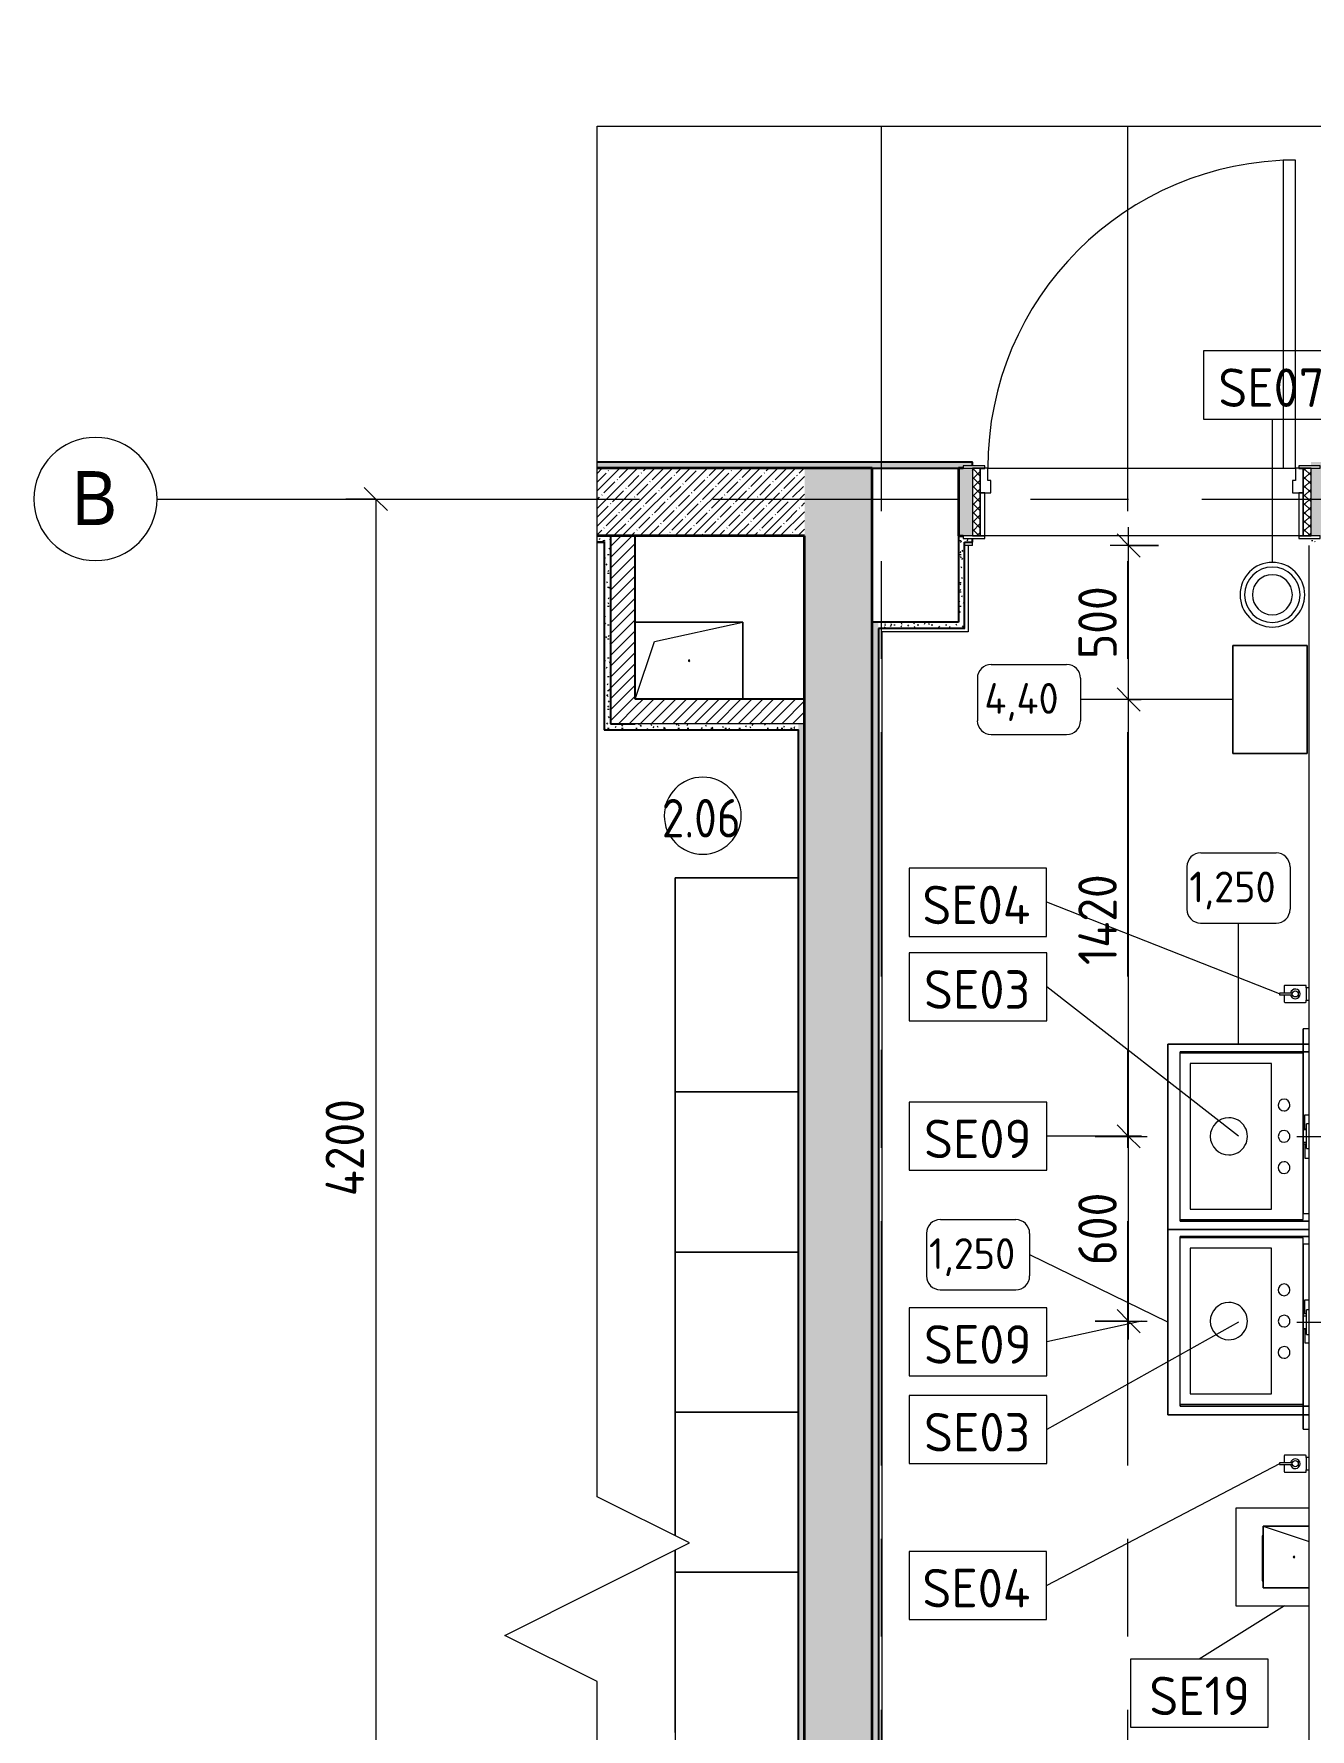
# Model space of a CAD drawing. Header units: millimetres. Extents: x 11693 to 241752, y -8553 to 29926.
# Drawn here: x 55436 to 59582, y 3806 to 9310 of the extents above; entities that cross this region are included whole.
import ezdxf

# ---------------------------------------------------------------- set-up
doc = ezdxf.new("R2010")
doc.units = ezdxf.units.MM
doc.linetypes.add('Осевая', pattern=[1587.5, 317.5, -238.125, 793.75, -238.125])
for name, color, linetype, lineweight in [('A-ANNO-DIMS', 7, 'Continuous', 9), ('A-ANNO-DIMS-50', 7, 'Continuous', 9), ('A-AREA-IDEN', 7, 'Continuous', 9), ('A-DETL-GENF', 7, 'Continuous', 9), ('A-DOOR', 7, 'Continuous', 9), ('A-DOOR-1', 7, 'Continuous', 15), ('A-DOOR-FRAM', 7, 'Continuous', 15), ('A-DOOR-FRAM-1', 7, 'Continuous', 9), ('A-GENM', 7, 'Continuous', 9), ('A-WALL-2', 7, 'Continuous', 9), ('I-FURN', 7, 'Continuous', 9), ('I-FURN-IDEN', 7, 'Continuous', 9), ('I-WALL', 7, 'Continuous', 9), ('P-SANR-FIXT-IDEN', 7, 'Continuous', 9), ('Оси', 7, 'Continuous', 9), ('Оси-1', 7, 'Continuous', 20), ('Оси-2', 7, 'Осевая', 9)]:
    doc.layers.add(name, color=color, linetype=linetype, lineweight=lineweight)
for name, color, linetype, lineweight, true_color in [('A-DETL-GENF-1', 7, 'Continuous', 9, 0x4994b4), ('A-GENM-1', 7, 'Continuous', 9, 0x4994b4), ('A-WALL-1', 7, 'Continuous', 25, 0x3c3c3c), ('A-WALL-3', 7, 'Continuous', 35, 0x3c3c3c), ('A-WALL-FNSH-1', 7, 'Continuous', 15, 0x3c3c3c), ('P-SANR-FIXT-1', 7, 'Continuous', 15, 0x4994b4), ('P-SANR-FIXT-2', 7, 'Continuous', 9, 0x4994b4)]:
    doc.layers.add(name, color=color, linetype=linetype, lineweight=lineweight, true_color=true_color)
doc.styles.add('Arial', font='arial.ttf', dxfattribs={"width": 0.9, "height": 175})
doc.styles.add('GOST Common', font='GOST_Common.ttf', dxfattribs={"width": 0.9, "height": 125})
doc.styles.add('GOST Common_1', font='GOST_Common.ttf', dxfattribs={"height": 125})
doc.styles.add('GOST Common_2', font='GOST_Common.ttf', dxfattribs={"height": 100})
doc.styles.add('ISOCPEUR', font='isocpeur.ttf', dxfattribs={"width": 0.9, "height": 125})
doc.dimstyles.new('ISO-2_5_0_9К_БОЛЬШОЙ', dxfattribs={"dimscale": 304.8, "dimtxt": 124.497647, "dimasz": 0.246063, "dimexe": 0.19685, "dimexo": 0.492126, "dimgap": 0, "dimtad": 1, "dimdec": 0, "dimrnd": 10, "dimzin": 0, "dimdsep": 46, "dimtxsty": 'ISOCPEUR', "dimblk1": 'OBLIQUE', "dimblk2": 'OBLIQUE', "dimsah": 1, "dimcen": 0.09, "dimdle": 0.19685, "dimazin": 0, "dimtfac": 1, "dimtdec": 4, "dimtix": 1, "dimtmove": 0, "dimatfit": 3, "dimfxl": 1, "dimtvp": 1, "dimtolj": 1, "dimtzin": 0, "dimarcsym": 2})
pattern_1 = [(45, (-7470.254, 0), (-28.51196, 28.51196), []), (45, (-7441.74, 0), (-28.51196, 28.51196), [50.403, -10.081, 1.676, -8.404])]
pattern_2 = [(45, (-7470.254, 0), (-17.67767, 17.67767), [])]
pattern_3 = [(0, (-7470.254, 0), (60.96, 15.24), [5.029, -40.691, 5.029, -40.691, -243.84]), (0, (-7470.254, 0), (60.96, 15.24), [-91.44, 5.029, -86.411, 5.029, -40.691, -106.68]), (0, (-7470.254, 0), (60.96, 15.24), [-228.6, 5.029, -25.451, 5.029, -71.171]), (120, (-7447.394, 7.62), (-43.678227, 45.1729086), [5.029, -40.691, 5.029, -40.691, -243.84]), (120, (-7447.394, 7.62), (-43.678227, 45.1729086), [-91.44, 5.029, -86.411, 5.029, -40.691, -106.68]), (120, (-7447.394, 7.62), (-43.678227, 45.1729086), [-228.6, 5.029, -25.451, 5.029, -71.171]), (240, (-7439.774, 38.1), (-17.281773, -60.4129086), [5.029, -40.691, 5.029, -40.691, -243.84]), (240, (-7439.774, 38.1), (-17.281773, -60.4129086), [-91.44, 5.029, -86.411, 5.029, -40.691, -106.68]), (240, (-7439.774, 38.1), (-17.281773, -60.4129086), [-228.6, 5.029, -25.451, 5.029, -71.171])]

# ---------------------------------------------------------------- blocks, each defined once
blk = doc.blocks.new('110_Дверь_СКБ_1Ст_Внутренняя1 - Д-4_1 1100x2100h_ОО_туалет для мальч_ и дев_-32102845-Фрагмент 2_6')
at = {"layer": 'A-DOOR'}
h = blk.add_hatch(dxfattribs=at)
h.set_pattern_fill('FP_17', color=256, style=0, pattern_type=2)
h.set_pattern_definition([(135, (1751.41, 174.685), (-14.14214, -14.14214), []), (225, (1751.41, 174.685), (14.14214, -14.14214), [])])
h.paths.add_polyline_path([(562.5, -110), (562.5, 110), (537.5, 110), (537.5, -110)])
at = {"layer": 'A-DOOR-FRAM-1'}
h = blk.add_hatch(dxfattribs=at)
h.set_pattern_fill('FP_18', color=256, style=0, pattern_type=2)
h.set_pattern_definition([(45, (-371.384, 174.685), (-14.1421, 14.1421), []), (135, (-371.384, 174.685), (-14.1421, -14.1421), [])])
h.paths.add_polyline_path([(-512.5, -110), (-512.5, 110), (-537.5, 110), (-537.5, -110)])
at = {"layer": 'A-DOOR'}
blk.add_arc((512.5, 110), 1000, 90, 180, dxfattribs=at)
at = {"layer": 'A-DOOR-1'}
for p, q in [((512.5, 1110), (472.5, 1110)), ((472.5, 1110), (472.5, 110)), ((512.5, 110), (512.5, 1110)), ((472.5, 110), (512.5, 110))]:
    blk.add_line(p, q, dxfattribs=at)
at = {"layer": 'A-DOOR-FRAM'}
for p, q in [((-497.5, 118), (-567.5, 118)), ((-567.5, 118), (-567.5, 110)), ((-497.5, 110), (-497.5, 118)), ((592.5, 118), (522.5, 118)), ((522.5, 118), (522.5, 110)), ((592.5, 110), (592.5, 118)), ((-567.5, 110), (-497.5, 110)), ((-512.5, 110), (-537.5, 110)), ((-537.5, 110), (-537.5, -110)), ((-487.5, 110), (-512.5, 110)), ((-512.5, 110), (-512.5, 30)), ((-512.5, -110), (-512.5, 110)), ((-497.5, 110), (-512.5, 110)), ((-512.5, 110), (-512.5, 109)), ((-512.5, 109), (-497.5, 109)), ((-497.5, 109), (-497.5, 110)), ((-487.5, 70), (-487.5, 110)), ((-477.5, 70), (-487.5, 70)), ((-477.5, 30), (-477.5, 70)), ((512.5, 70), (502.5, 70)), ((502.5, 70), (502.5, 30)), ((512.5, 110), (512.5, 70)), ((537.5, 110), (512.5, 110)), ((537.5, 110), (522.5, 110)), ((522.5, 110), (522.5, 109)), ((522.5, 110), (592.5, 110)), ((522.5, 109), (537.5, 109)), ((537.5, 30), (537.5, 110)), ((562.5, 110), (537.5, 110)), ((537.5, 110), (537.5, -110)), ((537.5, 109), (537.5, 110)), ((562.5, -110), (562.5, 110)), ((-512.5, 30), (-477.5, 30)), ((-497.5, 30), (-512.5, 30)), ((-512.5, 30), (-512.5, -110)), ((-497.5, -110), (-497.5, 30)), ((502.5, 30), (537.5, 30)), ((537.5, 30), (522.5, 30)), ((522.5, 30), (522.5, -110)), ((537.5, -110), (537.5, 30)), ((-497.5, -110), (-567.5, -110)), ((-567.5, -110), (-567.5, -118)), ((-537.5, -110), (-512.5, -110)), ((-512.5, -110), (-497.5, -110)), ((-497.5, -118), (-497.5, -110)), ((522.5, -110), (537.5, -110)), ((592.5, -110), (522.5, -110)), ((522.5, -110), (522.5, -118)), ((537.5, -110), (562.5, -110)), ((592.5, -118), (592.5, -110)), ((-567.5, -118), (-497.5, -118)), ((522.5, -118), (592.5, -118))]:
    blk.add_line(p, q, dxfattribs=at)
blk = doc.blocks.new('GM_Отверстие прямоугольное _в плите_ - Отверстие-V17-Фрагмент 2_6')
at = {"layer": 'A-GENM'}
for p, q in [((-100, -100), (-100, 49)), ((-100, -100), (-50.3, 49)), ((-100, 49), (-100, -100)), ((100, 49), (100, -100)), ((100, -100), (100, 49)), ((100, -100), (-100, -100)), ((-100, -100), (100, -100))]:
    blk.add_line(p, q, dxfattribs=at)
for start, end in [(360, 180), (180, 360)]:
    blk.add_arc((0, 0), 2.5, start, end, dxfattribs=at)
blk = doc.blocks.new('GM_Отверстие прямоугольное _в плите_ - Отверстие-21981336-Фрагмент 2_6')
at = {"layer": 'A-GENM'}
for p, q in [((-175, 125), (175, 125)), ((175, 125), (-175, 125)), ((-112.5, 62.5), (175, 125)), ((175, 125), (175, -125)), ((175, -125), (175, 125)), ((-175, -125), (-112.5, 62.5))]:
    blk.add_line(p, q, dxfattribs=at)
for start, end in [(360, 180), (180, 360)]:
    blk.add_arc((0, 0), 2.5, start, end, dxfattribs=at)
blk = doc.blocks.new('SND_2D_Раковина - 550х450-20388094-Фрагмент 2_6')
at = {"layer": 'P-SANR-FIXT-1'}
for p, q in [((-275, 270), (-269.4, 270)), ((-275, -149), (-275, 270)), ((-275, 270), (-275, -149)), ((-269.4, 270), (-275, 270)), ((270.6, 270), (275, 270)), ((275, 270), (270.6, 270)), ((275, 270), (275, -129)), ((275, -129), (275, 270)), ((-70, -135), (-70, -149)), ((-25.4, -135), (-70, -135)), ((-25, -140.5), (-25, -129.4)), ((25, -129.4), (25, -140.5)), ((25, -135), (70, -135)), ((70, -135), (70, -149)), ((275, -129), (275, -149)), ((275, -149), (275, -129))]:
    blk.add_line(p, q, dxfattribs=at)
blk = doc.blocks.new('SND_2D_Раковина - 550х450-V19-Фрагмент 2_6')
at = {"layer": 'P-SANR-FIXT-1'}
for p, q in [((-275, 270), (-269.4, 270)), ((-275, -129), (-275, 270)), ((-275, 270), (-275, -129)), ((-269.4, 270), (-275, 270)), ((270.6, 270), (275, 270)), ((275, 270), (270.6, 270)), ((275, 270), (275, -149)), ((275, -149), (275, 270)), ((-275, -149), (-275, -129)), ((-275, -129), (-275, -149)), ((-70, -135), (-70, -149)), ((-25, -135), (-70, -135)), ((-25, -140.5), (-25, -129.4)), ((25, -129.4), (25, -140.5)), ((25.4, -135), (70, -135)), ((70, -135), (70, -149))]:
    blk.add_line(p, q, dxfattribs=at)
blk = doc.blocks.new('зеркало круглое600д - 1_22д зеркало круглое d600-31405140-Фрагмент 2_6')
at = {"layer": 'I-FURN'}
for p, q in [((-300, 20), (-300, 0)), ((-300, 20), (300, 20)), ((300, 20), (-300, 20)), ((300, 0), (300, 20))]:
    blk.add_line(p, q, dxfattribs=at)
blk = doc.blocks.new('сифон - Для раковины-V22-Фрагмент 2_6')
at = {"layer": 'P-SANR-FIXT-1'}
for p, q in [((191.1, 20), (180, 20)), ((199.6, 40), (191.1, 40)), ((191.1, -40), (191.1, 40)), ((180, -20), (191.1, -20)), ((191.1, -40), (199.6, -40))]:
    blk.add_line(p, q, dxfattribs=at)
blk = doc.blocks.new('сифон - Для раковины-V23-Фрагмент 2_6')
at = {"layer": 'P-SANR-FIXT-1'}
for p, q in [((191.1, 20), (180, 20)), ((199.6, 40), (191.1, 40)), ((191.1, -40), (191.1, 40)), ((180, -20), (191.1, -20)), ((191.1, -40), (199.6, -40))]:
    blk.add_line(p, q, dxfattribs=at)
blk = doc.blocks.new('TOY_Диспансер мыло - Дозатор Elegance new 11654 019001 хром-30593950-Фрагмент 2_6')
at = {"layer": 'A-GENM-1'}
for p, q in [((97.5, 84.7), (97.5, 17)), ((122.2, 86.7), (99.5, 86.7)), ((122.2, 86.7), (102.9, 86.7)), ((127.9, 101.6), (122.2, 101.6)), ((122.2, 101.6), (122.2, 86.7)), ((122.2, 87.7), (122.2, 60.3)), ((127.9, 86.7), (127.9, 101.6)), ((127.9, 60.3), (127.9, 87.7)), ((146.9, 86.7), (127.9, 86.7)), ((150.5, 86.7), (127.9, 86.7)), ((152.5, 17), (152.5, 84.7)), ((99.5, 15), (105, 15)), ((145, 15), (105, 15)), ((105, 15), (105, 5.5)), ((145, 5.5), (145, 15)), ((145, 15), (150.5, 15))]:
    blk.add_line(p, q, dxfattribs=at)
blk.add_circle((125, 50.7), 10, dxfattribs=at)
for centre, radius, start, end in [((99.5, 84.7), 2, 90, 180), ((125, 50.7), 15.7, 100.4353, 79.365), ((150.5, 84.7), 2, 360, 90), ((99.5, 17), 2, 180, 270), ((150.5, 17), 2, 270, 360)]:
    blk.add_arc(centre, radius, start, end, dxfattribs=at)
blk = doc.blocks.new('мусорная корзина - Round_ Metal-30590745-Фрагмент 2_6')
at = {"layer": 'P-SANR-FIXT-1'}
for radius, start, end in [(105, 0, 180), (90, 360, 180), (65, 0, 180), (105, 180, 360), (90, 180, 360), (65, 180, 360)]:
    blk.add_arc((0, 0), radius, start, end, dxfattribs=at)
blk = doc.blocks.new('Plumbing_Drainage_hansgrohe_56248XXX-RainDrain-Point-Complete-set-po - 800 Stainless Steel Optic-30807005-Фрагмент 2_6')
at = {"layer": 'A-DETL-GENF-1'}
for p, q in [((79.6, 158.5), (-158.5, 158.5)), ((-158.5, 158.5), (-158.5, -158.5)), ((-69.4, 68), (-73, 68)), ((-73, 68), (-73, -78)), ((-69.7, 64.7), (-69.7, -74.7)), ((-73, -78), (-69.4, -78)), ((-158.5, -158.5), (79.6, -158.5))]:
    blk.add_line(p, q, dxfattribs=at)
blk = doc.blocks.new('Мебель_универсальная - 1_250-30817920-Фрагмент 2_6')
at = {"layer": 'I-FURN'}
for p, q in [((-301, 229.6), (-301, 210)), ((-301, 210), (-301, 229.6)), ((301, -230), (301, 229.6)), ((301, 229.6), (301, -230)), ((-301, 209.6), (-301, -230)), ((-301, -230), (-301, 209.6)), ((-301, -230), (301, -230)), ((301, -230), (-301, -230))]:
    blk.add_line(p, q, dxfattribs=at)
blk = doc.blocks.new('Мебель_универсальная - 1_250-V29-Фрагмент 2_6')
at = {"layer": 'I-FURN'}
for p, q in [((-301, 229.6), (-301, -230)), ((-301, -230), (-301, 229.6)), ((301, 209.6), (301, 229.6)), ((301, 229.6), (301, 209.6)), ((301, -230), (301, 209.6)), ((301, 209.6), (301, -230)), ((-301, -230), (301, -230)), ((301, -230), (-301, -230))]:
    blk.add_line(p, q, dxfattribs=at)
blk = doc.blocks.new('Мойка кухонная - Раковина Roca Victoria-N Unik 600х460 мм-V30-Фрагмент 2_6')
at = {"layer": 'P-SANR-FIXT-2'}
for p, q in [((200.1, 0), (-270, 0)), ((-270, -0.4), (-270, -400)), ((227.8, 0), (200.6, 0)), ((244.9, 0), (228.1, 0)), ((250.6, 0), (245, 0)), ((270, 0), (250.6, 0)), ((270, -400), (270, 0)), ((236.1, -102.3), (-236.6, -102.3)), ((-236.6, -102.3), (-236.6, -366.4)), ((236.1, -366.4), (236.1, -102.3)), ((-236.6, -366.4), (236.1, -366.4)), ((-270, -400), (270, -400))]:
    blk.add_line(p, q, dxfattribs=at)
for centre, radius, start, end in [((-101.6, -61.9), 19, 90, 180), ((-101.6, -61.9), 19, 360, 90), ((0, -61.9), 19, 360, 180), ((101.6, -61.9), 19.1, 360, 180), ((-101.6, -61.9), 19, 180, 270), ((-101.6, -61.9), 19.1, 270, 360), ((0, -61.9), 19, 180, 360), ((101.6, -61.9), 19.1, 180, 360), ((0, -241.3), 60.5, 360, 180), ((0, -241.3), 60.5, 180, 360)]:
    blk.add_arc(centre, radius, start, end, dxfattribs=at)
blk = doc.blocks.new('Мойка кухонная - Раковина Roca Victoria-N Unik 600х460 мм-V31-Фрагмент 2_6')
at = {"layer": 'P-SANR-FIXT-2'}
for p, q in [((-249.4, 0), (-270, 0)), ((-270, 0), (-270, -400)), ((-243.7, 0), (-249.4, 0)), ((-226.9, 0), (-243.6, 0)), ((-199.4, 0), (-226.5, 0)), ((270, 0), (-198.8, 0)), ((270, -400), (270, -0.4)), ((236.1, -102.3), (-236.6, -102.3)), ((-236.6, -102.3), (-236.6, -366.4)), ((236.1, -366.4), (236.1, -102.3)), ((-236.6, -366.4), (236.1, -366.4)), ((-270, -400), (270, -400))]:
    blk.add_line(p, q, dxfattribs=at)
for centre, radius, start, end in [((-101.6, -61.9), 19, 90, 180), ((-101.6, -61.9), 19, 360, 90), ((0, -61.9), 19, 360, 180), ((101.6, -61.9), 19.1, 360, 180), ((-101.6, -61.9), 19, 180, 270), ((-101.6, -61.9), 19.1, 270, 360), ((0, -61.9), 19, 180, 360), ((101.6, -61.9), 19.1, 180, 360), ((0, -241.3), 60.5, 360, 180), ((0, -241.3), 60.5, 180, 360)]:
    blk.add_arc(centre, radius, start, end, dxfattribs=at)
blk = doc.blocks.new('шкаф 1_112 - шкаф 1_112-31117176-Фрагмент 2_6')
at = {"layer": 'I-FURN'}
for p, q in [((-400, 6070), (-400, 3933.2)), ((0, 6070), (-400, 6070)), ((0, 6070), (-400, 6070)), ((-400, 6070), (-400, 5375)), ((-400, 5375), (-400, 6070)), ((-400, 6070), (0, 6070)), ((0, 0), (0, 6070)), ((0, 5375), (0, 6070)), ((0, 6070), (0, 5375)), ((-400, 5375), (0, 5375)), ((0, 5375), (-400, 5375)), ((-400, 5375), (-400, 4855)), ((-400, 4855), (-400, 5375)), ((-400, 5375), (0, 5375)), ((-400, 5375), (0, 5375)), ((0, 5375), (-400, 5375)), ((0, 4855), (0, 5375)), ((0, 5375), (0, 4855)), ((-400, 4855), (0, 4855)), ((-400, 4855), (0, 4855)), ((0, 4855), (-400, 4855)), ((0, 4855), (-400, 4855)), ((-400, 4855), (-400, 4335)), ((-400, 4335), (-400, 4855)), ((-400, 4855), (0, 4855)), ((0, 4335), (0, 4855)), ((0, 4855), (0, 4335)), ((-400, 4335), (0, 4335)), ((0, 4335), (-400, 4335)), ((-400, 4335), (-400, 3933.2)), ((-400, 3933.2), (-400, 4335)), ((-400, 4335), (0, 4335)), ((-400, 4335), (0, 4335)), ((0, 4335), (-400, 4335)), ((0, 3815), (0, 4335)), ((0, 4335), (0, 3815)), ((-400, 3887.1), (-400, 0)), ((-400, 3887.1), (-400, 3815)), ((-400, 3815), (-400, 3887.1)), ((-400, 3815), (0, 3815)), ((-400, 3815), (0, 3815)), ((0, 3815), (-400, 3815)), ((0, 3815), (-400, 3815)), ((-400, 3815), (-400, 3295)), ((-400, 3295), (-400, 3815)), ((-400, 3815), (0, 3815)), ((0, 3295), (0, 3815)), ((0, 3815), (0, 3295))]:
    blk.add_line(p, q, dxfattribs=at)
blk = doc.blocks.new('DET_L_Линия разрыва - М100-30911434-Фрагмент 2_6')
at = {"layer": 'A-DETL-GENF'}
for p, q in [((4600, 300), (4450, 0)), ((4900, -300), (4600, 300)), ((4450, 0), (0, 0)), ((5050, 0), (4900, -300)), ((9500, 0), (5050, 0))]:
    blk.add_line(p, q, dxfattribs=at)
blk = doc.blocks.new('DET_L_Линия разрыва - М100-30911436-Фрагмент 2_6')
at = {"layer": 'A-DETL-GENF'}
for p, q in [((3753.1, 300), (3603.1, 0)), ((4053.1, -300), (3753.1, 300)), ((3603.1, 0), (0, 0)), ((4203.1, 0), (4053.1, -300)), ((7806.3, 0), (4203.1, 0))]:
    blk.add_line(p, q, dxfattribs=at)
blk = doc.blocks.new('Ось сетки - D8-29747960-Фрагмент 2_6')
at = {"layer": 'Оси-1'}
for start, end in [(360, 180), (180, 360)]:
    blk.add_arc((0, 0), 4, start, end, dxfattribs=at)
blk = doc.blocks.new('DIMBLOCK21-Фрагмент 2_6')
at = {"layer": 'A-ANNO-DIMS-50', "lineweight": 20}
for p, q in [((56547.1, 7800), (56509.6, 7837.5)), ((56547.1, 7800), (56584.6, 7762.5)), ((56547.1, 3600), (56509.6, 3637.5)), ((56547.1, 3600), (56584.6, 3562.5))]:
    blk.add_line(p, q, dxfattribs=at)
at = {"layer": 'A-ANNO-DIMS-50'}
for p, q in [((56450.1, 7800), (56607.1, 7800)), ((56547.1, 7800), (56450.1, 7800)), ((56547.1, 7800), (56547.1, 3600)), ((56450.1, 3600), (56607.1, 3600)), ((56547.1, 3600), (56450.1, 3600))]:
    blk.add_line(p, q, dxfattribs=at)
at = {"layer": 'A-ANNO-DIMS-50', "color": 0, "insert": (56383.8, 5536), "char_height": 125, "width": 393.604, "attachment_point": 1, "rotation": 90, "line_spacing_factor": 1.149209, "style": 'ISOCPEUR'}
blk.add_mtext('4200', dxfattribs=at)
blk = doc.blocks.new('_Oblique')
at = {"color": 0, "linetype": 'ByBlock', "lineweight": -2}
blk.add_line((-0.5, -0.5), (0.5, 0.5), dxfattribs=at)
blk = doc.blocks.new('М_сантехническая_рамка1 - В рамке-30590747-Фрагмент 2_6')
at = {"layer": 'P-SANR-FIXT-IDEN'}
for p, q in [((4.29, 2.24), (-4.64, 2.24)), ((-4.64, 2.24), (-4.64, -2.18)), ((4.29, -2.18), (4.29, 2.24)), ((-4.64, -2.18), (4.29, -2.18))]:
    blk.add_line(p, q, dxfattribs=at)
blk = doc.blocks.new('Марка_Мебель - В прямоуг_Balcon_Марка-25523697-Фрагмент 2_6')
at = {"layer": 'I-FURN-IDEN'}
for p, q in [((-2.45, 2.28), (2.45, 2.28)), ((-3.35, 1.38), (-3.35, -1.38)), ((3.35, 1.38), (3.35, -1.38)), ((-2.46, -2.28), (2.45, -2.28))]:
    blk.add_line(p, q, dxfattribs=at)
for centre, radius, start, end in [((-2.45, 1.38), 0.9, 90, 180), ((2.45, 1.38), 0.9, 0, 90), ((-2.46, -1.38), 0.893, 180, 270), ((2.45, -1.38), 0.9, 270, 0)]:
    blk.add_arc(centre, radius, start, end, dxfattribs=at)
blk = doc.blocks.new('DIMBLOCK23-Фрагмент 2_6')
at = {"layer": 'A-ANNO-DIMS-50'}
for p, q in [((58884, 5730.6), (59052.1, 5730.6)), ((58992.1, 5730.6), (58884, 5730.6)), ((58992.1, 5070.6), (58992.1, 5730.6)), ((58884, 5130.6), (59052.1, 5130.6)), ((58992.1, 5130.6), (58884, 5130.6))]:
    blk.add_line(p, q, dxfattribs=at)
at = {"layer": 'A-ANNO-DIMS-50', "lineweight": 20}
for p, q in [((58992.1, 5730.6), (58954.6, 5768.1)), ((58992.1, 5730.6), (59029.6, 5693.1)), ((58992.1, 5130.6), (58954.6, 5168.1)), ((58992.1, 5130.6), (59029.6, 5093.1))]:
    blk.add_line(p, q, dxfattribs=at)
at = {"layer": 'A-ANNO-DIMS-50', "color": 0, "insert": (58828.8, 5312.1), "char_height": 125, "width": 284.429, "attachment_point": 1, "rotation": 90, "line_spacing_factor": 1.149209, "style": 'ISOCPEUR'}
blk.add_mtext('600', dxfattribs=at)
blk = doc.blocks.new('DIMBLOCK24-Фрагмент 2_6')
at = {"layer": 'A-ANNO-DIMS-50', "lineweight": 20}
for p, q in [((58992.1, 7149), (58954.6, 7186.5)), ((58992.1, 7149), (59029.6, 7111.5)), ((58992.1, 5730.6), (58954.6, 5768.1)), ((58992.1, 5730.6), (59029.6, 5693.1))]:
    blk.add_line(p, q, dxfattribs=at)
at = {"layer": 'A-ANNO-DIMS-50'}
for p, q in [((59032.8, 7149), (58932.1, 7149)), ((58992.1, 5730.6), (58992.1, 7149)), ((58992.1, 7149), (59032.8, 7149)), ((58884, 5730.6), (59052.1, 5730.6)), ((58992.1, 5730.6), (58884, 5730.6))]:
    blk.add_line(p, q, dxfattribs=at)
at = {"layer": 'A-ANNO-DIMS-50', "color": 0, "insert": (58828.8, 6286.6), "char_height": 125, "width": 367.747, "attachment_point": 1, "rotation": 90, "line_spacing_factor": 1.149209, "style": 'ISOCPEUR'}
blk.add_mtext('1420', dxfattribs=at)
blk = doc.blocks.new('DIMBLOCK25-Фрагмент 2_6')
at = {"layer": 'A-ANNO-DIMS-50'}
for p, q in [((58992.1, 7149), (58992.1, 7709)), ((59089.1, 7649), (58932.1, 7649)), ((58992.1, 7649), (59089.1, 7649)), ((59032.8, 7149), (58932.1, 7149)), ((58992.1, 7149), (59032.8, 7149))]:
    blk.add_line(p, q, dxfattribs=at)
at = {"layer": 'A-ANNO-DIMS-50', "lineweight": 20}
for p, q in [((58992.1, 7649), (58954.6, 7686.5)), ((58992.1, 7649), (59029.6, 7611.5)), ((58992.1, 7149), (58954.6, 7186.5)), ((58992.1, 7149), (59029.6, 7111.5))]:
    blk.add_line(p, q, dxfattribs=at)
at = {"layer": 'A-ANNO-DIMS-50', "color": 0, "insert": (58828.8, 7280.5), "char_height": 125, "width": 284.429, "attachment_point": 1, "rotation": 90, "line_spacing_factor": 1.149209, "style": 'ISOCPEUR'}
blk.add_mtext('500', dxfattribs=at)
blk = doc.blocks.new('Марка_Помещения - Номер-25198446-Фрагмент 2_6')
at = {"layer": 'A-AREA-IDEN'}
for start, end in [(360, 180), (180, 360)]:
    blk.add_arc((0, 0), 2.5, start, end, dxfattribs=at)

msp = doc.modelspace()

# ---------------------------------------------------------------- hatches: boundary and pattern name
at = {"layer": 'I-WALL'}
h = msp.add_hatch(dxfattribs=at)
h.set_pattern_fill('FP_10', color=256, style=0, pattern_type=2)
h.set_pattern_definition(pattern_3)
h.paths.add_polyline_path([(64645.4, 7900), (64779.7, 7900), (64779.7, 7908), (64834.7, 7908), (64834.7, 7920), (64264.7, 7920), (64264.7, 7908), (64294.7, 7908), (64294.7, 7900)])
h.paths.add_polyline_path([(63134.7, 7900), (63134.7, 7908), (63164.7, 7908), (63164.7, 7920), (61890.2, 7920), (61890.2, 7908), (61920.2, 7908), (61920.2, 7900), (62929, 7900)])
h.paths.add_polyline_path([(60760.2, 7900), (60760.2, 7908), (60790.2, 7908), (60790.2, 7920), (59584.7, 7920), (59584.7, 7908), (59614.7, 7908), (59614.7, 7900), (60068.4, 7900)])
h.paths.add_polyline_path([(58454.7, 7900), (58454.7, 7908), (58484.7, 7908), (58484.7, 7920), (57265.9, 7920), (57265.9, 7900), (57779.9, 7900)])
h = msp.add_hatch(dxfattribs=at)
h.set_pattern_fill('FP_4', color=256, style=0, pattern_type=2)
h.set_pattern_definition(pattern_1)
h.paths.add_polyline_path([(57939.7, 7680), (57939.7, 7900), (57265.9, 7900), (57265.9, 7680), (57779.9, 7680)])
h = msp.add_hatch(dxfattribs=at)
h.set_pattern_fill('FP_4', color=256, style=0, pattern_type=2)
h.set_pattern_definition(pattern_1)
h.paths.add_polyline_path([(58159.7, -100), (58159.7, 7900), (57939.7, 7900), (57939.7, -100)])
h = msp.add_hatch(dxfattribs=at)
h.set_pattern_fill('FP_4', color=256, style=0, pattern_type=2)
h.set_pattern_definition(pattern_1)
h.paths.add_polyline_path([(64264.7, 7680), (64389.7, 7680), (64389.7, 7900), (64264.7, 7900)])
h.paths.add_polyline_path([(62849.7, 7680), (63164.7, 7680), (63164.7, 7900), (61890.2, 7900), (61890.2, 7680), (62549.7, 7680)])
h.paths.add_polyline_path([(60790.2, 7680), (60790.2, 7900), (59584.7, 7900), (59584.7, 7680), (60760.2, 7680)])
h.paths.add_polyline_path([(58484.7, 7680), (58484.7, 7900), (58439.7, 7900), (58439.7, 7680), (58454.7, 7680)])
h = msp.add_hatch(dxfattribs=at)
h.set_pattern_fill('FP_10', color=256, style=0, pattern_type=2)
h.set_pattern_definition(pattern_3)
h.paths.add_polyline_path([(57288.7, 7660), (57289.7, 7660), (57289.7, 7680), (57265.9, 7679.8), (57265.9, 7660)])
h = msp.add_hatch(dxfattribs=at)
h.set_pattern_fill('FP_10', color=256, style=0, pattern_type=2)
h.set_pattern_definition(pattern_3)
h.paths.add_polyline_path([(57309.7, 7070), (57309.7, 7680), (57289.7, 7680), (57289.7, 7070)])
h = msp.add_hatch(dxfattribs=at)
h.set_pattern_fill('FP_5', color=256, style=0, pattern_type=2)
h.set_pattern_definition(pattern_2)
h.paths.add_polyline_path([(57389.7, 7070), (57389.7, 7680), (57309.7, 7680), (57309.7, 7070)])
h = msp.add_hatch(dxfattribs=at)
h.set_pattern_fill('FP_10', color=256, style=0, pattern_type=2)
h.set_pattern_definition(pattern_3)
h.paths.add_polyline_path([(59584.7, 7660), (59609.7, 7660), (59609.7, 7672), (59584.7, 7672), (59584.7, 7668.6)])
h.paths.add_polyline_path([(58454.7, 7660), (58484.7, 7660), (58484.7, 7672), (58454.7, 7672), (58454.7, 7680), (58439.7, 7680), (58439.7, 7660)])
h = msp.add_hatch(dxfattribs=at)
h.set_pattern_fill('FP_10', color=256, style=0, pattern_type=2)
h.set_pattern_definition(pattern_3)
h.paths.add_polyline_path([(58439.7, 7380), (58459.7, 7380), (58459.7, 7660), (58439.7, 7660), (58439.7, 7400)])
h = msp.add_hatch(dxfattribs=at)
h.set_pattern_fill('FP_10', color=256, style=0, pattern_type=2)
h.set_pattern_definition(pattern_3)
h.paths.add_polyline_path([(58159.7, 400), (58179.7, 400), (58179.7, 7400), (58159.7, 7400), (58159.7, 862.3)])
h = msp.add_hatch(dxfattribs=at)
h.set_pattern_fill('FP_10', color=256, style=0, pattern_type=2)
h.set_pattern_definition(pattern_3)
h.paths.add_polyline_path([(58439.7, 7380), (58439.7, 7400), (58179.7, 7400), (58179.7, 7380), (58192.8, 7380)])
h = msp.add_hatch(dxfattribs=at)
h.set_pattern_fill('FP_5', color=256, style=0, pattern_type=2)
h.set_pattern_definition(pattern_2)
h.paths.add_polyline_path([(57919.7, 7070), (57939.7, 7070), (57939.7, 7150), (57389.7, 7150), (57389.7, 7070), (57779.9, 7070)])
h = msp.add_hatch(dxfattribs=at)
h.set_pattern_fill('FP_10', color=256, style=0, pattern_type=2)
h.set_pattern_definition(pattern_3)
h.paths.add_polyline_path([(57919.7, 7050), (57919.7, 7070), (57289.7, 7070), (57289.7, 7050), (57918.7, 7050)])
h = msp.add_hatch(dxfattribs=at)
h.set_pattern_fill('FP_10', color=256, style=0, pattern_type=2)
h.set_pattern_definition(pattern_3)
h.paths.add_polyline_path([(57939.7, 100), (57939.7, 7070), (57919.7, 7070), (57919.7, 100)])

# ---------------------------------------------------------------- linework, layer by layer
at = {"layer": 'A-WALL-1'}
for p, q in [((58484.7, 7920), (57265.9, 7920)), ((58159.7, 7900), (58439.7, 7900)), ((58484.7, 7908), (58484.7, 7920)), ((57289.7, 7660), (57265.9, 7660)), ((57289.7, 7050), (57289.7, 7660)), ((57309.7, 7680), (57309.7, 7070)), ((57389.7, 7150), (57389.7, 7680)), ((58439.7, 7680), (58439.7, 7400)), ((58459.7, 7660), (58484.7, 7660)), ((58459.7, 7380), (58459.7, 7660)), ((58484.7, 7660), (58484.7, 7672)), ((58439.7, 7400), (58159.7, 7400)), ((58459.7, 7380), (58179.7, 7380)), ((58179.7, 7380), (58179.7, 420)), ((57939.7, 7150), (57389.7, 7150)), ((57289.7, 7050), (57919.7, 7050)), ((57309.7, 7070), (57389.7, 7070)), ((57919.7, 100), (57919.7, 7050))]:
    msp.add_line(p, q, dxfattribs=at)
at = {"layer": 'A-WALL-2'}
for p, q in [((57809.7, 7920), (57809.7, 7921)), ((57288.7, 7659), (57288.7, 7660)), ((57939.7, 7070), (57389.7, 7070))]:
    msp.add_line(p, q, dxfattribs=at)
at = {"layer": 'A-WALL-3'}
for p, q in [((58159.7, 7900), (57265.9, 7900)), ((58159.7, -100), (58159.7, 7900)), ((58454.7, 7900), (58439.7, 7900)), ((58439.7, 7900), (58439.7, 7680)), ((57939.7, 7680), (57265.9, 7680)), ((57939.7, -100), (57939.7, 7680)), ((58439.7, 7680), (58454.7, 7680))]:
    msp.add_line(p, q, dxfattribs=at)
at = {"layer": 'A-WALL-FNSH-1'}
for p, q in [((58484.7, 7921), (57265.9, 7921)), ((58484.7, 7920), (58484.7, 7921)), ((57265.9, 7659), (57288.7, 7659)), ((57288.7, 7659), (57288.7, 7049)), ((58484.7, 7659), (58459.7, 7659)), ((58460.7, 7379), (58460.7, 7659)), ((58484.7, 7659), (58484.7, 7660)), ((58180.7, 7379), (58460.7, 7379)), ((58180.7, 7379), (58180.7, 420)), ((57288.7, 7049), (57918.7, 7049)), ((57918.7, 121), (57918.7, 7050))]:
    msp.add_line(p, q, dxfattribs=at)
at = {"layer": 'I-FURN'}
for p, q in [((59572.6, 7324), (59330.6, 7324)), ((59330.6, 7324), (59330.6, 6974)), ((59330.6, 6974), (59330.6, 7324)), ((59330.6, 7324), (59572.6, 7324)), ((59572.6, 6974), (59572.6, 7324)), ((59572.6, 7324), (59572.6, 6974)), ((59330.6, 6974), (59572.6, 6974)), ((59572.6, 6974), (59330.6, 6974))]:
    msp.add_line(p, q, dxfattribs=at)
at = {"layer": 'I-FURN-IDEN'}
for p, q in [((59330.6, 7149), (58836.2, 7149)), ((59349.1, 6030), (59349.1, 6423)), ((59119.1, 5127), (58671, 5346.3))]:
    msp.add_line(p, q, dxfattribs=at)
at = {"layer": 'I-WALL'}
for p, q in [((58534.7, 7900), (59494.7, 7900)), ((58484.7, 7649), (58484.7, 7659)), ((59544.7, 7680), (58524.7, 7680)), ((58484.7, 7649), (58459.7, 7649)), ((58470.7, 7649), (58470.7, 7369)), ((59578.7, 3729), (59578.7, 7649)), ((58470.7, 7369), (58190.7, 7369)), ((58190.7, 7369), (58190.7, 527.5))]:
    msp.add_line(p, q, dxfattribs=at)
at = {"layer": 'P-SANR-FIXT-IDEN'}
for p, q in [((59459.1, 7594.1), (59459.1, 8059.7)), ((59482.7, 6193.1), (58726.2, 6490.5)), ((59349.1, 5731.2), (58726.6, 6216)), ((59034, 5730.9), (58726.6, 5730.9)), ((59538.5, 5730.6), (59642.5, 5730.6)), ((59034, 5130.9), (58726.6, 5063.6)), ((59349.1, 5127), (58726.6, 4778.5)), ((59538.5, 5127.6), (59642.5, 5127.6)), ((59482.7, 4667.6), (58726.2, 4272.4)), ((59499, 4206.2), (59221.9, 4032.8))]:
    msp.add_line(p, q, dxfattribs=at)
at = {"layer": 'Оси'}
for p, q in [((58189.7, 7760.2), (58189.7, 9010.2)), ((58989.7, 7760.2), (58989.7, 9010.2)), ((55836.5, 7800), (57086.5, 7800))]:
    msp.add_line(p, q, dxfattribs=at)
at = {"layer": 'Оси-2'}
for p, q in [((57086.5, 7800), (63822.2, 7800)), ((58189.7, -656.3), (58189.7, 7760.2)), ((58989.7, -656.3), (58989.7, 7760.2))]:
    msp.add_line(p, q, dxfattribs=at)

# ---------------------------------------------------------------- block references
at = {"layer": 'A-AREA-IDEN', "xscale": 49.99999999999998, "yscale": 49.99999999999998, "zscale": 49.99999999999998}
msp.add_blockref('Марка_Помещения - Номер-25198446-Фрагмент 2_6', (57609, 6771.7), dxfattribs=at)
at = {"layer": 'A-DETL-GENF'}
for name, p, rotation in [('DET_L_Линия разрыва - М100-30911436-Фрагмент 2_6', (65072.2, 9010.2), 180), ('DET_L_Линия разрыва - М100-30911434-Фрагмент 2_6', (57265.9, 9010.2), 270.0000000000001)]:
    msp.add_blockref(name, p, dxfattribs=dict(at, rotation=rotation))
at = {"layer": 'A-DOOR'}
msp.add_blockref('110_Дверь_СКБ_1Ст_Внутренняя1 - Д-4_1 1100x2100h_ОО_туалет для мальч_ и дев_-32102845-Фрагмент 2_6', (59022.2, 7790), dxfattribs=at)
at = {"layer": 'A-GENM'}
msp.add_blockref('GM_Отверстие прямоугольное _в плите_ - Отверстие-21981336-Фрагмент 2_6', (57564.7, 7275), dxfattribs=at)
at = {"layer": 'A-GENM', "rotation": 270}
msp.add_blockref('GM_Отверстие прямоугольное _в плите_ - Отверстие-V17-Фрагмент 2_6', (59529.7, 4365), dxfattribs=at)
at = {"layer": 'I-FURN'}
msp.add_blockref('шкаф 1_112 - шкаф 1_112-31117176-Фрагмент 2_6', (57919.7, 500), dxfattribs=at)
for name, p, rotation in [('зеркало круглое600д - 1_22д зеркало круглое d600-31405140-Фрагмент 2_6', (59578.7, 5780), 90.00000000000006), ('Мебель_универсальная - 1_250-30817920-Фрагмент 2_6', (59349.1, 5729), 269.9999999999999), ('Мебель_универсальная - 1_250-V29-Фрагмент 2_6', (59349.1, 5127), 269.9999999999999), ('зеркало круглое600д - 1_22д зеркало круглое d600-31405140-Фрагмент 2_6', (59578.7, 5080), 90.00000000000006)]:
    msp.add_blockref(name, p, dxfattribs=dict(at, rotation=rotation))
at = {"layer": 'I-FURN-IDEN', "xscale": 49.99999999999998, "yscale": 49.99999999999998, "zscale": 49.99999999999998}
for p in [(58668.5, 7149), (59349.1, 6536.9), (58503.3, 5346.3)]:
    msp.add_blockref('Марка_Мебель - В прямоуг_Balcon_Марка-25523697-Фрагмент 2_6', p, dxfattribs=at)
at = {"layer": 'P-SANR-FIXT-1'}
for name, p in [('мусорная корзина - Round_ Metal-30590745-Фрагмент 2_6', (59459.1, 7489.1)), ('сифон - Для раковины-V22-Фрагмент 2_6', (59379.1, 5731.2)), ('сифон - Для раковины-V23-Фрагмент 2_6', (59379.1, 5127)), ('Plumbing_Drainage_hansgrohe_56248XXX-RainDrain-Point-Complete-set-po - 800 Stainless Steel Optic-30807005-Фрагмент 2_6', (59499.1, 4365.1))]:
    msp.add_blockref(name, p, dxfattribs=at)
for name, p, rotation in [('TOY_Диспансер мыло - Дозатор Elegance new 11654 019001 хром-30593950-Фрагмент 2_6', (59584.2, 6068.1), 89.99999999999987), ('Мойка кухонная - Раковина Roca Victoria-N Unik 600х460 мм-V30-Фрагмент 2_6', (59559.1, 5730.6), 270.0000000000007), ('SND_2D_Раковина - 550х450-20388094-Фрагмент 2_6', (59429.7, 5730), 90.00000000000018), ('Мойка кухонная - Раковина Roca Victoria-N Unik 600х460 мм-V31-Фрагмент 2_6', (59559.1, 5130.6), 270.0000000000007), ('SND_2D_Раковина - 550х450-V19-Фрагмент 2_6', (59429.7, 5130), 90.00000000000018), ('TOY_Диспансер мыло - Дозатор Elegance new 11654 019001 хром-30593950-Фрагмент 2_6', (59584.2, 4542.6), 89.99999999999987)]:
    msp.add_blockref(name, p, dxfattribs=dict(at, rotation=rotation))
at = {"layer": 'P-SANR-FIXT-IDEN', "xscale": 49.99999999999998, "yscale": 49.99999999999998, "zscale": 49.99999999999998}
for p in [(59467.8, 8168.6), (58511.5, 6489), (58511.9, 6214.4), (58511.9, 5729.3), (58511.9, 5062.1), (58511.9, 4776.9), (58511.5, 4270.8), (59230.5, 3920.8)]:
    msp.add_blockref('М_сантехническая_рамка1 - В рамке-30590747-Фрагмент 2_6', p, dxfattribs=at)
at = {"layer": 'Оси-1', "xscale": 49.99999999999998, "yscale": 49.99999999999998, "zscale": 49.99999999999998, "rotation": 269.9999999999994}
msp.add_blockref('Ось сетки - D8-29747960-Фрагмент 2_6', (55636.5, 7800), dxfattribs=at)

# ---------------------------------------------------------------- texts
at = {"layer": 'A-AREA-IDEN', "insert": (57476.1, 6826), "char_height": 125, "width": 331.899, "attachment_point": 1, "style": 'GOST Common'}
msp.add_mtext('2.06', dxfattribs=at)
at = {"layer": 'I-FURN-IDEN', "char_height": 100, "attachment_point": 1, "style": 'GOST Common_2'}
for s, insert, width in [('4,40', (58523.7, 7202.5), 332.7), ('1,250', (59189.6, 6590.4), 368.776), ('1,250', (58343.8, 5399.9), 368.776)]:
    msp.add_mtext(s, dxfattribs=dict(at, insert=insert, width=width))
at = {"layer": 'P-SANR-FIXT-IDEN', "char_height": 125, "attachment_point": 1, "style": 'GOST Common_1'}
for s, insert, width in [('SE07', (59283.5, 8224), 444.937), ('SE04', (58322.2, 6544.4), 456.962), ('SE03', (58327.6, 6269.8), 444.937), ('SE09', (58327.6, 5784.8), 444.937), ('SE09', (58327.6, 5117.5), 444.937), ('SE03', (58327.6, 4832.3), 444.937), ('SE04', (58322.2, 4326.2), 456.962), ('SE19', (59059.5, 3976.2), 412.869)]:
    msp.add_mtext(s, dxfattribs=dict(at, insert=insert, width=width))
at = {"layer": 'Оси', "insert": (55560.1, 7890.5), "char_height": 175, "width": 180.38, "attachment_point": 1, "style": 'Arial'}
msp.add_mtext('\\fArial|b0|i0|c204|p34|;\\W.9;В', dxfattribs=at)

# ---------------------------------------------------------------- dimensions: what is measured, and where the dimension line sits
at = {"layer": 'A-ANNO-DIMS'}
for base, p1, p2, override, picture, middle in [((56547.1, 3600), (56600.1, 7800), (56600.1, 3600), {"dimpost": '<>', "dimfxl": 4200}, 'DIMBLOCK21-Фрагмент 2_6', (56484.6, 5700)), ((58992.1, 7649), (59182.8, 7149), (58939.1, 7649), {"dimpost": '<>', "dimfxl": 556.234777}, 'DIMBLOCK25-Фрагмент 2_6', (58929.6, 7399)), ((58992.1, 7149), (59034, 5730.6), (59182.8, 7149), {"dimpost": '<>', "dimfxl": 1426.162341}, 'DIMBLOCK24-Фрагмент 2_6', (58929.6, 6439.8)), ((58992.1, 5730.6), (59034, 5130.6), (59034, 5730.6), {"dimpost": '<>', "dimfxl": 600}, 'DIMBLOCK23-Фрагмент 2_6', (58929.6, 5430.6))]:
    dim = msp.add_linear_dim(base=base, p1=p1, p2=p2, angle=90, dimstyle='ISO-2_5_0_9К_БОЛЬШОЙ', override=override, dxfattribs=at)
    dim.commit()
    dim.dimension.update_dxf_attribs({"geometry": picture, "text_midpoint": middle})

doc.saveas('drawing.dxf')
